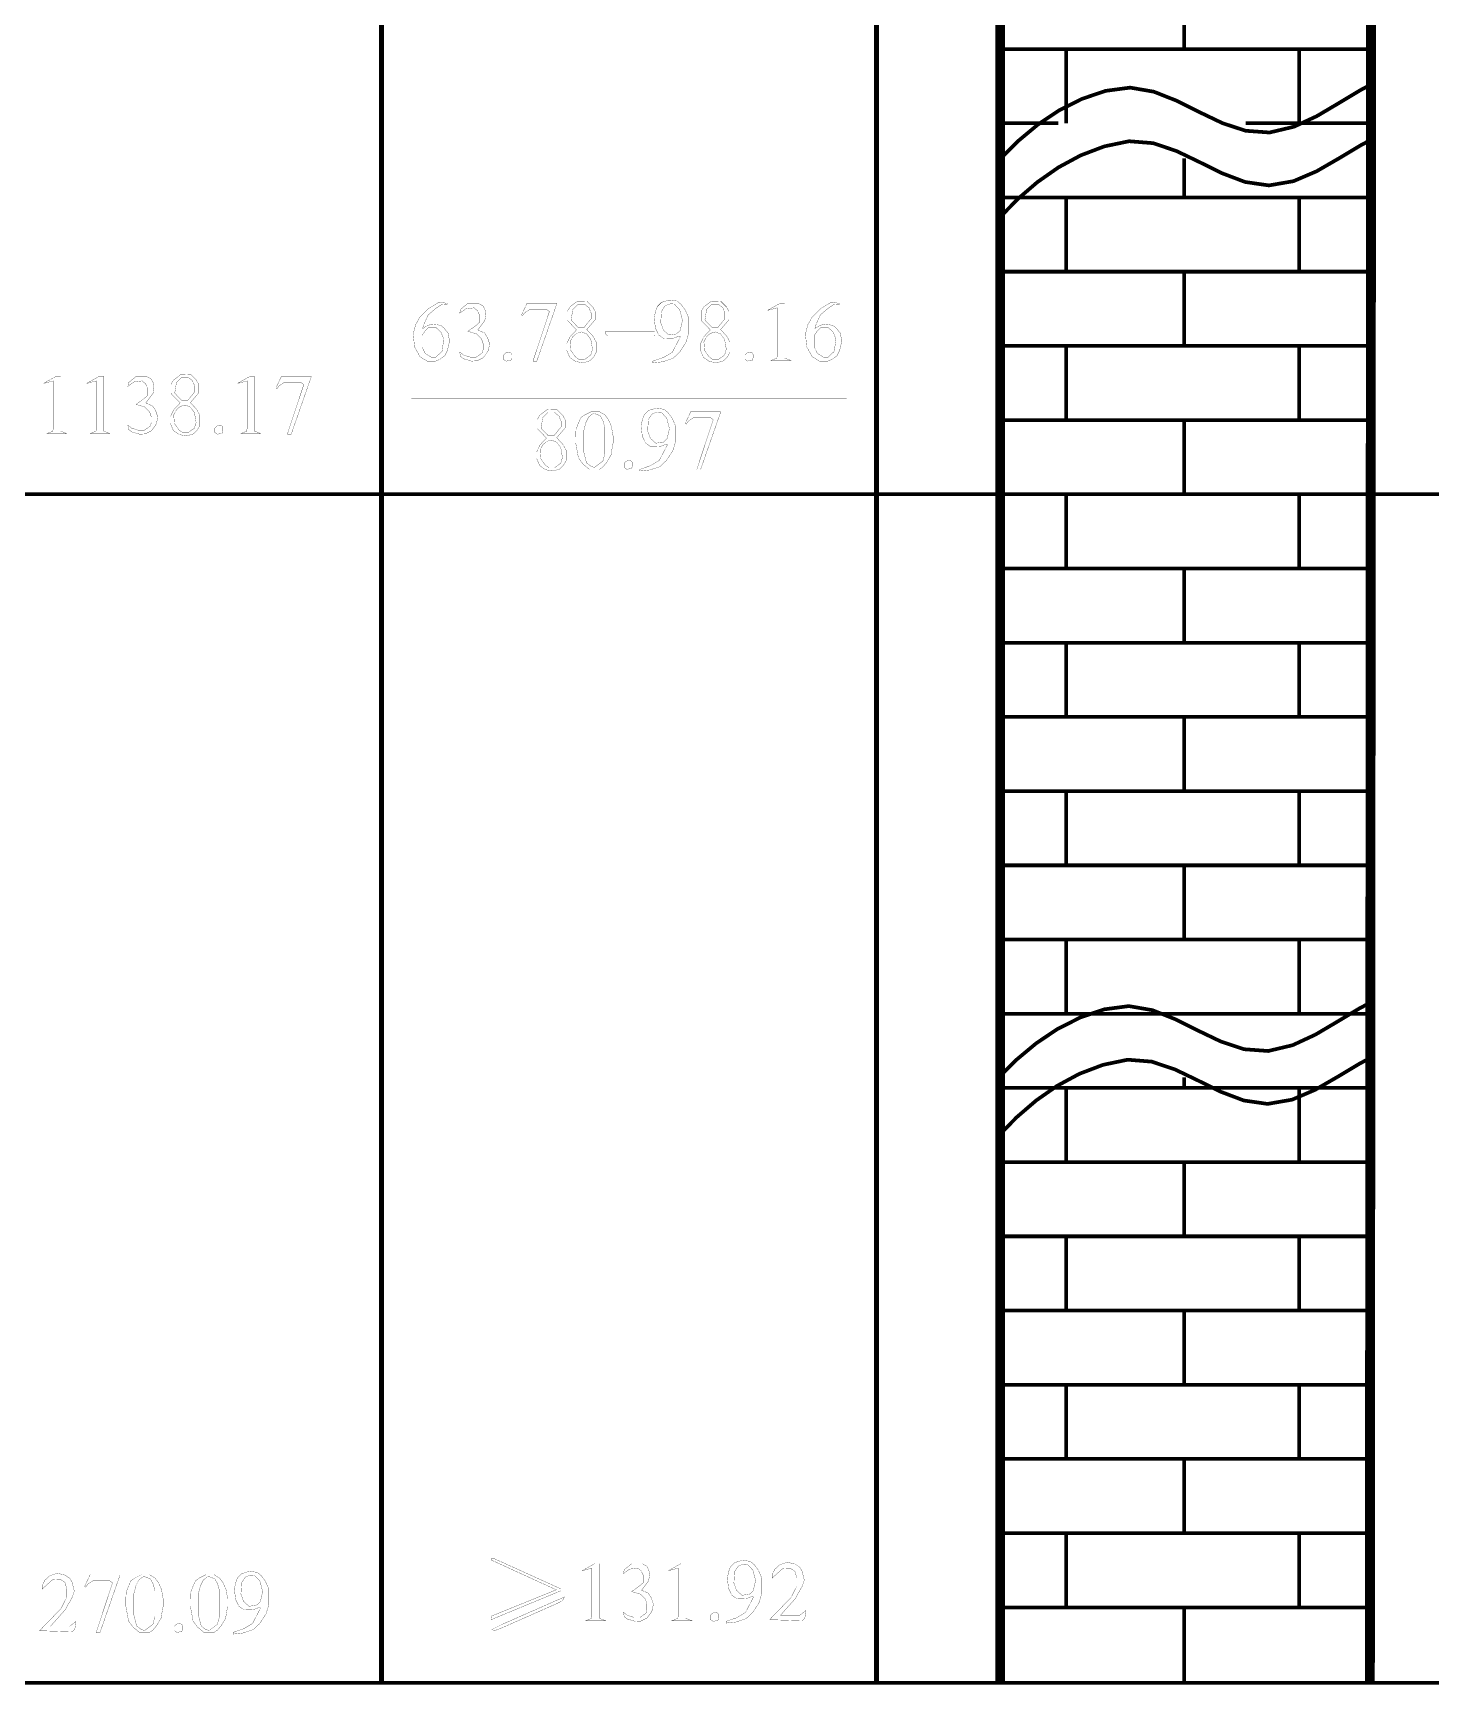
# Model space of a CAD drawing. Extents: x 94 to 452, y -72 to 1042.
# Drawn here: x 152.1 to 208.6, y 10.9 to 77.8 of the extents above; entities that cross this region are included whole.
import ezdxf

# ---------------------------------------------------------------- set-up
doc = ezdxf.new("R2010")
doc.units = 0
doc.header["$MEASUREMENT"] = 0
doc.layers.add('TREE_LAYER', color=7, linetype='Continuous')

msp = doc.modelspace()

# ---------------------------------------------------------------- linework, layer by layer
at = {"layer": 'TREE_LAYER'}
for points, const_width, elevation in [([(166.22612, 93.001716), (166.22612, 11.113007)], 0.2, 81.888709), ([(186.22612, 93.001716), (186.22612, 11.113007)], 0.2, 81.888709), ([(191.22612, 89.746003), (191.22612, 11.113007)], 0.4, 78.632996), ([(206.22879, 89.745992), (206.170999, 11.113007)], 0.4, 78.633006), ([(198.665094, 77.169293), (198.665094, 80.169293)], 0.15, 3), ([(191.177931, 77.169293), (193.895842, 77.169293), (193.895842, 77.169293), (198.665094, 77.169293), (198.665094, 77.169293), (203.318395, 77.169293), (203.318395, 77.169293), (206.19383, 77.169272)], 0.15, 15.015899), ([(193.895842, 74.169293), (193.895842, 77.169293)], 0.15, 3), ([(203.318395, 74.169293), (203.318395, 77.169293)], 0.15, 3), ([(191.22612, 72.725054), (191.957062, 73.454593), (192.752176, 74.116288), (193.607945, 74.68858), (194.520846, 75.149911), (195.48736, 75.478723), (196.482453, 75.611013), (197.43994, 75.444923), (198.369317, 75.077072), (199.286132, 74.617825), (200.205934, 74.177548), (201.14427, 73.866606), (202.116688, 73.795366), (203.102931, 74.029992), (204.024692, 74.456639), (204.911122, 74.980921), (205.798251, 75.513572), (206.218495, 75.737826)], 0.15, 16.46299), ([(191.177931, 74.169293), (193.573008, 74.169293)], 0.15, 2.395077), ([(201.144296, 74.169293), (203.081428, 74.169293)], 0.15, 1.937133), ([(203.081428, 74.169293), (203.318395, 74.169293), (206.191625, 74.169273)], 0.15, 3.110197), ([(191.22612, 70.376695), (191.949455, 71.116425), (192.735728, 71.792563), (193.581502, 72.384649), (194.483343, 72.872224), (195.437814, 73.234829), (196.437331, 73.443255), (197.413033, 73.364656), (198.353858, 73.047237), (199.275911, 72.604337), (200.195299, 72.149295), (201.128127, 71.795449), (202.090502, 71.656137), (203.083261, 71.828184), (204.017483, 72.228286), (204.90886, 72.743912), (205.797346, 73.276744), (206.216851, 73.500936)], 0.15, 16.487546), ([(198.665094, 71.169293), (198.665094, 72.749108)], 0.15, 1.579815), ([(191.177931, 71.169293), (193.895842, 71.169293), (193.895842, 71.169293), (198.665094, 71.169293), (198.665094, 71.169293), (203.318395, 71.169293), (203.318395, 71.169293), (206.19383, 71.169272)], 0.15, 15.015899), ([(193.895842, 68.169293), (193.895842, 71.169293)], 0.15, 3), ([(203.318395, 68.169293), (203.318395, 71.169293)], 0.15, 3), ([(191.177931, 68.169293), (193.895842, 68.169293), (193.895842, 68.169293), (198.665094, 68.169293), (198.665094, 68.169293), (203.318395, 68.169293), (203.318395, 68.169293), (206.191625, 68.169273)], 0.15, 15.013694), ([(198.665094, 65.169293), (198.665094, 68.169293)], 0.15, 3), ([(168.876068, 66.886472), (168.560382, 66.941374), (168.107441, 66.666865), (167.778029, 66.337453), (167.599598, 66.021767), (167.503519, 65.651178), (167.558421, 65.12961), (167.778029, 64.73157), (168.066264, 64.553139), (168.409401, 64.553139), (168.574107, 64.621767), (168.77999, 64.772747), (168.889794, 64.992355), (168.958421, 65.308041), (168.958421, 65.43157), (168.917245, 65.678629), (168.807441, 65.815884), (168.738813, 65.898237), (168.642735, 65.98059), (168.491754, 66.021767), (168.244696, 66.049218), (168.038813, 65.966865), (167.887833, 65.870786), (167.915284, 65.994316), (168.107441, 66.419806), (168.121166, 66.433531), (168.409401, 66.68059), (168.65646, 66.845296), (168.65646, 66.845296), (168.876068, 66.859021), (168.876068, 66.886472), (168.876068, 66.886472)], 0.01, 661), ([(174.53097, 66.9551), (174.132931, 66.968825), (173.844696, 66.749218), (173.734892, 66.570786), (173.734892, 66.200198), (174.10548, 65.815884), (173.844696, 65.541374), (173.707441, 65.253139), (173.707441, 64.992355), (173.83097, 64.704119), (174.064303, 64.539414), (174.366264, 64.484512), (174.640774, 64.566865), (174.791754, 64.717845), (174.901558, 64.910002), (174.901558, 65.321767), (174.764303, 65.568825), (174.517245, 65.82961), (174.860382, 66.227649), (174.860382, 66.557061), (174.764303, 66.735492), (174.53097, 66.968825), (174.53097, 66.9551)], 0.01, 661), ([(178.168225, 66.982551), (177.838813, 67.023727), (177.536852, 66.927649), (177.372147, 66.762943), (177.289794, 66.543335), (177.248617, 66.310002), (177.289794, 65.898237), (177.427049, 65.610002), (177.646656, 65.459021), (178.003519, 65.472747), (178.264303, 65.568825), (178.30548, 65.541374), (177.976068, 64.910002), (177.632931, 64.704119), (177.193715, 64.553139), (177.193715, 64.484512), (177.578029, 64.525688), (177.75646, 64.58059), (178.003519, 64.662943), (178.250578, 64.896276), (178.278029, 64.923727), (178.525088, 65.308041), (178.634892, 65.664904), (178.634892, 66.310002), (178.497637, 66.625688), (178.319205, 66.859021), (178.168225, 66.982551), (178.168225, 66.982551)], 0.01, 661), ([(179.938813, 66.9551), (179.540774, 66.968825), (179.252539, 66.749218), (179.142735, 66.570786), (179.142735, 66.200198), (179.513323, 65.815884), (179.252539, 65.541374), (179.115284, 65.253139), (179.115284, 64.992355), (179.238813, 64.704119), (179.472147, 64.539414), (179.774107, 64.484512), (180.048617, 64.566865), (180.199598, 64.717845), (180.309401, 64.910002), (180.309401, 65.321767), (180.172147, 65.568825), (179.925088, 65.82961), (180.268225, 66.227649), (180.268225, 66.557061), (180.172147, 66.735492), (179.938813, 66.968825), (179.938813, 66.9551)], 0.01, 661), ([(184.729009, 66.886472), (184.413323, 66.941374), (183.960382, 66.666865), (183.63097, 66.337453), (183.452539, 66.021767), (183.35646, 65.651178), (183.411362, 65.12961), (183.63097, 64.73157), (183.919205, 64.553139), (184.262343, 64.553139), (184.427049, 64.621767), (184.632931, 64.772747), (184.742735, 64.992355), (184.811362, 65.308041), (184.811362, 65.43157), (184.770186, 65.678629), (184.660382, 65.815884), (184.591754, 65.898237), (184.495676, 65.98059), (184.344696, 66.021767), (184.097637, 66.049218), (183.891754, 65.966865), (183.740774, 65.870786), (183.768225, 65.994316), (183.960382, 66.419806), (183.974107, 66.433531), (184.262343, 66.68059), (184.509401, 66.845296), (184.509401, 66.845296), (184.729009, 66.859021), (184.729009, 66.886472), (184.729009, 66.886472)], 0.01, 661), ([(170.152539, 66.886472), (169.713323, 66.886472), (169.411362, 66.639414), (169.383911, 66.488433), (169.63097, 66.666865), (169.960382, 66.708041), (170.097637, 66.598237), (170.17999, 66.419806), (170.17999, 66.117845), (170.05646, 66.008041), (169.891754, 65.884512), (169.713323, 65.760982), (170.070186, 65.651178), (170.262343, 65.459021), (170.33097, 65.253139), (170.33097, 65.019806), (170.289794, 64.882551), (170.05646, 64.717845), (169.795676, 64.717845), (169.534892, 64.800198), (169.383911, 64.923727), (169.411362, 64.745296), (169.534892, 64.649218), (169.864303, 64.553139), (170.083911, 64.566865), (170.33097, 64.690394), (170.440774, 64.827649), (170.523127, 64.951178), (170.550578, 65.033531), (170.591754, 65.253139), (170.509401, 65.500198), (170.385872, 65.692355), (170.111362, 65.815884), (170.399598, 66.200198), (170.440774, 66.460982), (170.399598, 66.653139), (170.33097, 66.776668), (170.152539, 66.886472), (170.152539, 66.886472)], 0.01, 661), ([(173.309401, 66.886472), (172.101558, 66.886472), (171.881951, 66.419806), (171.881951, 66.419806), (171.909401, 66.378629), (172.032931, 66.52961), (172.211362, 66.639414), (172.897637, 66.639414), (173.007441, 66.557061), (172.348617, 64.566865), (172.348617, 64.553139), (172.499598, 64.553139), (173.309401, 66.872747), (173.309401, 66.886472), (173.309401, 66.886472)], 0.01, 661), ([(174.160382, 66.845296), (174.174107, 66.859021), (174.421166, 66.859021), (174.613323, 66.708041), (174.627049, 66.653139), (174.695676, 66.502159), (174.695676, 66.268825), (174.407441, 65.911963), (174.174107, 65.911963), (173.885872, 66.213923), (173.9545, 66.639414), (174.160382, 66.845296), (174.160382, 66.845296)], 0.01, 661), ([(177.825088, 66.845296), (177.907441, 66.872747), (178.058421, 66.859021), (178.278029, 66.625688), (178.387833, 66.200198), (178.291754, 65.788433), (178.140774, 65.651178), (177.838813, 65.610002), (177.619205, 65.802159), (177.509401, 66.104119), (177.536852, 66.557061), (177.646656, 66.735492), (177.660382, 66.749218), (177.701558, 66.804119), (177.825088, 66.845296), (177.825088, 66.845296)], 0.01, 661), ([(179.568225, 66.845296), (179.581951, 66.859021), (179.829009, 66.859021), (180.021166, 66.708041), (180.034892, 66.653139), (180.103519, 66.502159), (180.103519, 66.268825), (179.815284, 65.911963), (179.581951, 65.911963), (179.293715, 66.213923), (179.362343, 66.639414), (179.568225, 66.845296), (179.568225, 66.845296)], 0.01, 661), ([(182.519205, 66.886472), (182.327049, 66.886472), (181.832931, 66.611963), (181.860382, 66.611963), (182.217245, 66.708041), (182.217245, 66.460982), (182.217245, 64.772747), (182.203519, 64.676668), (181.970186, 64.58059), (182.766264, 64.58059), (182.560382, 64.662943), (182.519205, 64.676668), (182.519205, 64.759021), (182.519205, 66.886472), (182.519205, 66.886472)], 0.01, 661), ([(168.066264, 65.857061), (168.134892, 65.925688), (168.409401, 65.925688), (168.629009, 65.719806), (168.738813, 65.445296), (168.670186, 64.951178), (168.409401, 64.704119), (168.244696, 64.704119), (167.983911, 64.868825), (167.860382, 65.12961), (167.860382, 65.596276), (167.997637, 65.788433), (168.066264, 65.857061), (168.066264, 65.857061)], 0.01, 661), ([(174.311362, 65.733531), (174.517245, 65.651178), (174.681951, 65.43157), (174.750578, 65.033531), (174.681951, 64.800198), (174.434892, 64.621767), (174.201558, 64.621767), (174.050578, 64.73157), (173.872147, 64.992355), (173.844696, 65.335492), (173.9545, 65.541374), (174.078029, 65.651178), (174.187833, 65.70608), (174.311362, 65.733531)], 0.01, 661), ([(177.262343, 65.760982), (175.285872, 65.760982), (175.285872, 65.651178), (175.368225, 65.568825), (177.234892, 65.568825), (177.262343, 65.610002), (177.262343, 65.760982), (177.262343, 65.760982)], 0.01, 661), ([(179.719205, 65.733531), (179.925088, 65.651178), (180.089794, 65.43157), (180.158421, 65.033531), (180.089794, 64.800198), (179.842735, 64.621767), (179.609401, 64.621767), (179.458421, 64.73157), (179.27999, 64.992355), (179.252539, 65.335492), (179.362343, 65.541374), (179.485872, 65.651178), (179.595676, 65.70608), (179.719205, 65.733531)], 0.01, 661), ([(183.919205, 65.857061), (183.987833, 65.925688), (184.262343, 65.925688), (184.481951, 65.719806), (184.591754, 65.445296), (184.523127, 64.951178), (184.262343, 64.704119), (184.097637, 64.704119), (183.836852, 64.868825), (183.713323, 65.12961), (183.713323, 65.596276), (183.850578, 65.788433), (183.919205, 65.857061), (183.919205, 65.857061)], 0.01, 661), ([(171.45646, 64.882551), (171.346656, 64.923727), (171.236852, 64.882551), (171.1545, 64.800198), (171.1545, 64.621767), (171.264303, 64.553139), (171.45646, 64.594316), (171.483911, 64.690394), (171.483911, 64.704119), (171.483911, 64.813923), (171.45646, 64.882551), (171.45646, 64.882551)], 0.01, 661), ([(181.215284, 64.882551), (181.10548, 64.923727), (180.995676, 64.882551), (180.913323, 64.800198), (180.913323, 64.621767), (181.023127, 64.553139), (181.215284, 64.594316), (181.242735, 64.690394), (181.242735, 64.704119), (181.242735, 64.813923), (181.215284, 64.882551), (181.215284, 64.882551)], 0.01, 661), ([(191.177931, 65.169293), (193.895842, 65.169293), (193.895842, 65.169293), (198.665094, 65.169293), (198.665094, 65.169293), (203.318395, 65.169293), (203.318395, 65.169293), (206.19383, 65.169272)], 0.15, 15.015899), ([(193.895842, 62.169293), (193.895842, 65.169293)], 0.15, 3), ([(203.318395, 62.169293), (203.318395, 65.169293)], 0.15, 3), ([(153.252815, 63.931157), (153.060658, 63.931157), (152.566541, 63.656647), (152.593992, 63.656647), (152.950855, 63.752725), (152.950855, 63.505666), (152.950855, 61.817431), (152.937129, 61.721353), (152.703796, 61.625274), (153.499874, 61.625274), (153.293992, 61.707627), (153.252815, 61.721353), (153.252815, 61.803706), (153.252815, 63.931157), (153.252815, 63.931157)], 0.01, 661), ([(154.995953, 63.931157), (154.803796, 63.931157), (154.309678, 63.656647), (154.337129, 63.656647), (154.693992, 63.752725), (154.693992, 63.505666), (154.693992, 61.817431), (154.680266, 61.721353), (154.446933, 61.625274), (155.243011, 61.625274), (155.037129, 61.707627), (154.995953, 61.721353), (154.995953, 61.803706), (154.995953, 63.931157), (154.995953, 63.931157)], 0.01, 661), ([(156.73909, 63.931157), (156.299874, 63.931157), (155.997913, 63.684098), (155.970462, 63.533117), (156.217521, 63.711549), (156.546933, 63.752725), (156.684188, 63.642921), (156.766541, 63.46449), (156.766541, 63.162529), (156.643011, 63.052725), (156.478305, 62.929196), (156.299874, 62.805666), (156.656737, 62.695863), (156.848894, 62.503706), (156.917521, 62.297823), (156.917521, 62.06449), (156.876345, 61.927235), (156.643011, 61.762529), (156.382227, 61.762529), (156.121443, 61.844882), (155.970462, 61.968412), (155.997913, 61.78998), (156.121443, 61.693902), (156.450855, 61.597823), (156.670462, 61.611549), (156.917521, 61.735078), (157.027325, 61.872333), (157.109678, 61.995863), (157.137129, 62.078215), (157.178305, 62.297823), (157.095953, 62.544882), (156.972423, 62.737039), (156.697913, 62.860568), (156.986149, 63.244882), (157.027325, 63.505666), (156.986149, 63.697823), (156.917521, 63.821353), (156.73909, 63.931157), (156.73909, 63.931157)], 0.01, 661), ([(158.509678, 63.999784), (158.111639, 64.01351), (157.823404, 63.793902), (157.7136, 63.61547), (157.7136, 63.244882), (158.084188, 62.860568), (157.823404, 62.586059), (157.686149, 62.297823), (157.686149, 62.037039), (157.809678, 61.748804), (158.043011, 61.584098), (158.344972, 61.529196), (158.619482, 61.611549), (158.770462, 61.762529), (158.880266, 61.954686), (158.880266, 62.366451), (158.743011, 62.61351), (158.495953, 62.874294), (158.83909, 63.272333), (158.83909, 63.601745), (158.743011, 63.780176), (158.509678, 64.01351), (158.509678, 63.999784)], 0.01, 661), ([(158.13909, 63.88998), (158.152815, 63.903706), (158.399874, 63.903706), (158.592031, 63.752725), (158.605756, 63.697823), (158.674384, 63.546843), (158.674384, 63.31351), (158.386149, 62.956647), (158.152815, 62.956647), (157.86458, 63.258608), (157.933207, 63.684098), (158.13909, 63.88998), (158.13909, 63.88998)], 0.01, 661), ([(161.09007, 63.931157), (160.897913, 63.931157), (160.403796, 63.656647), (160.431247, 63.656647), (160.788109, 63.752725), (160.788109, 63.505666), (160.788109, 61.817431), (160.774384, 61.721353), (160.541051, 61.625274), (161.337129, 61.625274), (161.131247, 61.707627), (161.09007, 61.721353), (161.09007, 61.803706), (161.09007, 63.931157), (161.09007, 63.931157)], 0.01, 661), ([(163.382227, 63.931157), (162.174384, 63.931157), (161.954776, 63.46449), (161.954776, 63.46449), (161.982227, 63.423314), (162.105756, 63.574294), (162.284188, 63.684098), (162.970462, 63.684098), (163.080266, 63.601745), (162.421443, 61.611549), (162.421443, 61.597823), (162.572423, 61.597823), (163.382227, 63.917431), (163.382227, 63.931157), (163.382227, 63.931157)], 0.01, 661), ([(167.421166, 63.060492), (185.017245, 63.060492)], 0.01, 661), ([(158.29007, 62.778215), (158.495953, 62.695863), (158.660658, 62.476255), (158.729286, 62.078215), (158.660658, 61.844882), (158.4136, 61.666451), (158.180266, 61.666451), (158.029286, 61.776255), (157.850855, 62.037039), (157.823404, 62.380176), (157.933207, 62.586059), (158.056737, 62.695863), (158.166541, 62.750764), (158.29007, 62.778215)], 0.01, 661), ([(173.316264, 62.5801), (172.918225, 62.593825), (172.62999, 62.374218), (172.520186, 62.195786), (172.520186, 61.825198), (172.890774, 61.440884), (172.62999, 61.166374), (172.492735, 60.878139), (172.492735, 60.617355), (172.616264, 60.329119), (172.849598, 60.164414), (173.151558, 60.109512), (173.426068, 60.191865), (173.577049, 60.342845), (173.686852, 60.535002), (173.686852, 60.946767), (173.549598, 61.193825), (173.302539, 61.45461), (173.645676, 61.852649), (173.645676, 62.182061), (173.549598, 62.360492), (173.316264, 62.593825), (173.316264, 62.5801)], 0.01, 661), ([(172.945676, 62.470296), (172.959401, 62.484021), (173.20646, 62.484021), (173.398617, 62.333041), (173.412343, 62.278139), (173.48097, 62.127159), (173.48097, 61.893825), (173.192735, 61.536963), (172.959401, 61.536963), (172.671166, 61.838923), (172.739794, 62.264414), (172.945676, 62.470296), (172.945676, 62.470296)], 0.01, 661), ([(175.031951, 62.511472), (174.702539, 62.511472), (174.428029, 62.374218), (174.277049, 62.264414), (174.18097, 62.044806), (174.084892, 61.797747), (174.071166, 61.468335), (174.071166, 61.248727), (174.18097, 60.644806), (174.359401, 60.397747), (174.620186, 60.178139), (175.031951, 60.178139), (175.031951, 60.178139), (175.169205, 60.274218), (175.320186, 60.452649), (175.498617, 60.75461), (175.539794, 61.015394), (175.58097, 61.235002), (175.58097, 61.344806), (175.58097, 61.536963), (175.512343, 61.921276), (175.388813, 62.195786), (175.251558, 62.374218), (175.031951, 62.511472), (175.031951, 62.511472)], 0.01, 661), ([(174.812343, 62.429119), (174.839794, 62.429119), (175.059401, 62.346767), (175.169205, 62.15461), (175.251558, 61.866374), (175.251558, 60.823237), (175.169205, 60.507551), (174.839794, 60.260492), (174.702539, 60.287943), (174.510382, 60.438923), (174.400578, 60.864414), (174.400578, 61.75657), (174.482931, 62.072257), (174.592735, 62.291865), (174.743715, 62.415394), (174.812343, 62.429119), (174.812343, 62.429119)], 0.01, 661), ([(177.639794, 62.607551), (177.310382, 62.648727), (177.008421, 62.552649), (176.843715, 62.387943), (176.761362, 62.168335), (176.720186, 61.935002), (176.761362, 61.523237), (176.898617, 61.235002), (177.118225, 61.084021), (177.475088, 61.097747), (177.735872, 61.193825), (177.777049, 61.166374), (177.447637, 60.535002), (177.1045, 60.329119), (176.665284, 60.178139), (176.665284, 60.109512), (177.049598, 60.150688), (177.228029, 60.20559), (177.475088, 60.287943), (177.722147, 60.521276), (177.749598, 60.548727), (177.996656, 60.933041), (178.10646, 61.289904), (178.10646, 61.935002), (177.969205, 62.250688), (177.790774, 62.484021), (177.639794, 62.607551), (177.639794, 62.607551)], 0.01, 661), ([(177.296656, 62.470296), (177.379009, 62.497747), (177.52999, 62.484021), (177.749598, 62.250688), (177.859401, 61.825198), (177.763323, 61.413433), (177.612343, 61.276178), (177.310382, 61.235002), (177.090774, 61.427159), (176.98097, 61.729119), (177.008421, 62.182061), (177.118225, 62.360492), (177.131951, 62.374218), (177.173127, 62.429119), (177.296656, 62.470296), (177.296656, 62.470296)], 0.01, 661), ([(179.931951, 62.511472), (178.724107, 62.511472), (178.5045, 62.044806), (178.5045, 62.044806), (178.531951, 62.003629), (178.65548, 62.15461), (178.833911, 62.264414), (179.520186, 62.264414), (179.62999, 62.182061), (178.971166, 60.191865), (178.971166, 60.178139), (179.122147, 60.178139), (179.931951, 62.497747), (179.931951, 62.511472), (179.931951, 62.511472)], 0.01, 661), ([(191.177931, 62.169293), (193.895842, 62.169293), (193.895842, 62.169293), (198.665094, 62.169293), (198.665094, 62.169293), (203.318395, 62.169293), (203.318395, 62.169293), (206.191625, 62.169273)], 0.15, 15.013694), ([(198.665094, 59.169293), (198.665094, 62.169293)], 0.15, 3), ([(159.786149, 61.927235), (159.676345, 61.968412), (159.566541, 61.927235), (159.484188, 61.844882), (159.484188, 61.666451), (159.593992, 61.597823), (159.786149, 61.639), (159.8136, 61.735078), (159.8136, 61.748804), (159.8136, 61.858608), (159.786149, 61.927235), (159.786149, 61.927235)], 0.01, 661), ([(173.096656, 61.358531), (173.302539, 61.276178), (173.467245, 61.05657), (173.535872, 60.658531), (173.467245, 60.425198), (173.220186, 60.246767), (172.986852, 60.246767), (172.835872, 60.35657), (172.657441, 60.617355), (172.62999, 60.960492), (172.739794, 61.166374), (172.863323, 61.276178), (172.973127, 61.33108), (173.096656, 61.358531)], 0.01, 661), ([(176.335872, 60.507551), (176.226068, 60.548727), (176.116264, 60.507551), (176.033911, 60.425198), (176.033911, 60.246767), (176.143715, 60.178139), (176.335872, 60.219316), (176.363323, 60.315394), (176.363323, 60.329119), (176.363323, 60.438923), (176.335872, 60.507551), (176.335872, 60.507551)], 0.01, 661), ([(126.22612, 59.169293), (193.895842, 59.169293), (193.895842, 59.169293), (198.665094, 59.169293), (198.665094, 59.169293), (203.318395, 59.169293), (203.318395, 59.169293), (449.22612, 59.167487)], 0.15, 323), ([(193.895842, 56.169293), (193.895842, 59.169293)], 0.15, 3), ([(203.318395, 56.169293), (203.318395, 59.169293)], 0.15, 3), ([(191.177931, 56.169293), (193.895842, 56.169293), (193.895842, 56.169293), (198.665094, 56.169293), (198.665094, 56.169293), (203.318395, 56.169293), (203.318395, 56.169293), (206.191625, 56.169273)], 0.15, 15.013694), ([(198.665094, 53.169293), (198.665094, 56.169293)], 0.15, 3), ([(191.177931, 53.169293), (193.895842, 53.169293), (193.895842, 53.169293), (198.665094, 53.169293), (198.665094, 53.169293), (203.318395, 53.169293), (203.318395, 53.169293), (206.19383, 53.169272)], 0.15, 15.015899), ([(193.895842, 50.169293), (193.895842, 53.169293)], 0.15, 3), ([(203.318395, 50.169293), (203.318395, 53.169293)], 0.15, 3), ([(191.177931, 50.169293), (193.895842, 50.169293), (193.895842, 50.169293), (198.665094, 50.169293), (198.665094, 50.169293), (203.318395, 50.169293), (203.318395, 50.169293), (206.191625, 50.169273)], 0.15, 15.013694), ([(198.665094, 47.169293), (198.665094, 50.169293)], 0.15, 3), ([(191.177931, 47.169293), (193.895842, 47.169293), (193.895842, 47.169293), (198.665094, 47.169293), (198.665094, 47.169293), (203.318395, 47.169293), (203.318395, 47.169293), (206.19383, 47.169272)], 0.15, 15.015899), ([(193.895842, 44.169293), (193.895842, 47.169293)], 0.15, 3), ([(203.318395, 44.169293), (203.318395, 47.169293)], 0.15, 3), ([(191.177931, 44.169293), (193.895842, 44.169293), (193.895842, 44.169293), (198.665094, 44.169293), (198.665094, 44.169293), (203.318395, 44.169293), (203.318395, 44.169293), (206.191625, 44.169273)], 0.15, 15.013694), ([(198.665094, 41.169293), (198.665094, 44.169293)], 0.15, 3), ([(191.177931, 41.169293), (193.895842, 41.169293), (193.895842, 41.169293), (198.665094, 41.169293), (198.665094, 41.169293), (203.318395, 41.169293), (203.318395, 41.169293), (206.19383, 41.169272)], 0.15, 15.015899), ([(193.895842, 38.169293), (193.895842, 41.169293)], 0.15, 3), ([(203.318395, 38.169293), (203.318395, 41.169293)], 0.15, 3), ([(191.170972, 35.591914), (191.901913, 36.321453), (192.697028, 36.983148), (193.552796, 37.55544), (194.465697, 38.016771), (195.432212, 38.345583), (196.427305, 38.477873), (197.384791, 38.311783), (198.314168, 37.943932), (199.230984, 37.484685), (200.150786, 37.044408), (201.089122, 36.733466), (202.06154, 36.662226), (203.047783, 36.896852), (203.969544, 37.323499), (204.855974, 37.847781), (205.743103, 38.380432), (206.163347, 38.604686)], 0.15, 16.46299), ([(191.177931, 38.169293), (193.895842, 38.169293), (193.895842, 38.169293), (198.665094, 38.169293), (198.665094, 38.169293), (203.318395, 38.169293), (203.318395, 38.169293), (206.191625, 38.169273)], 0.15, 15.013694), ([(191.170972, 33.243555), (191.894307, 33.983285), (192.680579, 34.659423), (193.526354, 35.251509), (194.428195, 35.739084), (195.382666, 36.101689), (196.382183, 36.310115), (197.357885, 36.231516), (198.29871, 35.914097), (199.220763, 35.471197), (200.140151, 35.016155), (201.072979, 34.662309), (202.035354, 34.522997), (203.028113, 34.695044), (203.962334, 35.095146), (204.853712, 35.610772), (205.742198, 36.143604), (206.161703, 36.367796)], 0.15, 16.487546), ([(198.665094, 35.169293), (198.665094, 35.601582)], 0.15, 0.432289), ([(191.177931, 35.169293), (193.895842, 35.169293), (193.895842, 35.169293), (198.665094, 35.169293), (198.665094, 35.169293), (203.318395, 35.169293), (203.318395, 35.169293), (206.19383, 35.169272)], 0.15, 15.015899), ([(193.895842, 32.169293), (193.895842, 35.169293)], 0.15, 3), ([(203.318395, 32.169293), (203.318395, 35.169293)], 0.15, 3), ([(191.177931, 32.169293), (193.895842, 32.169293), (193.895842, 32.169293), (198.665094, 32.169293), (198.665094, 32.169293), (203.318395, 32.169293), (203.318395, 32.169293), (206.191625, 32.169273)], 0.15, 15.013694), ([(198.665094, 29.169293), (198.665094, 32.169293)], 0.15, 3), ([(191.177931, 29.169293), (193.895842, 29.169293), (193.895842, 29.169293), (198.665094, 29.169293), (198.665094, 29.169293), (203.318395, 29.169293), (203.318395, 29.169293), (206.19383, 29.169272)], 0.15, 15.015899), ([(193.895842, 26.169293), (193.895842, 29.169293)], 0.15, 3), ([(203.318395, 26.169293), (203.318395, 29.169293)], 0.15, 3), ([(191.177931, 26.169293), (193.895842, 26.169293), (193.895842, 26.169293), (198.665094, 26.169293), (198.665094, 26.169293), (203.318395, 26.169293), (203.318395, 26.169293), (206.191625, 26.169273)], 0.15, 15.013694), ([(198.665094, 23.169293), (198.665094, 26.169293)], 0.15, 3), ([(191.177931, 23.169293), (193.895842, 23.169293), (193.895842, 23.169293), (198.665094, 23.169293), (198.665094, 23.169293), (203.318395, 23.169293), (203.318395, 23.169293), (206.19383, 23.169272)], 0.15, 15.015899), ([(193.895842, 20.169293), (193.895842, 23.169293)], 0.15, 3), ([(203.318395, 20.169293), (203.318395, 23.169293)], 0.15, 3), ([(191.177931, 20.169293), (193.895842, 20.169293), (193.895842, 20.169293), (198.665094, 20.169293), (198.665094, 20.169293), (203.318395, 20.169293), (203.318395, 20.169293), (206.191625, 20.169273)], 0.15, 15.013694), ([(198.665094, 17.169293), (198.665094, 20.169293)], 0.15, 3), ([(191.177931, 17.169293), (193.895842, 17.169293), (193.895842, 17.169293), (198.665094, 17.169293), (198.665094, 17.169293), (203.318395, 17.169293), (203.318395, 17.169293), (206.19383, 17.169272)], 0.15, 15.015899), ([(193.895842, 14.169293), (193.895842, 17.169293)], 0.15, 3), ([(203.318395, 14.169293), (203.318395, 17.169293)], 0.15, 3), ([(170.802424, 16.127457), (170.651444, 16.127457), (170.651444, 16.086281), (173.286738, 14.878438), (170.678895, 13.821575), (170.651444, 13.670595), (173.465169, 14.837261), (173.465169, 14.919614), (170.802424, 16.127457), (170.802424, 16.127457)], 0.01, 661), ([(181.123993, 16.031379), (180.794581, 16.072555), (180.49262, 15.976477), (180.327914, 15.811771), (180.245561, 15.592163), (180.204385, 15.35883), (180.245561, 14.947065), (180.382816, 14.65883), (180.602424, 14.507849), (180.959287, 14.521575), (181.220071, 14.617653), (181.261248, 14.590202), (180.931836, 13.95883), (180.588699, 13.752947), (180.149483, 13.601967), (180.149483, 13.53334), (180.533797, 13.574516), (180.712228, 13.629418), (180.959287, 13.711771), (181.206346, 13.945104), (181.233797, 13.972555), (181.480855, 14.356869), (181.590659, 14.713732), (181.590659, 15.35883), (181.453405, 15.674516), (181.274973, 15.907849), (181.123993, 16.031379), (181.123993, 16.031379)], 0.01, 661), ([(153.402595, 15.489518), (153.100634, 15.54442), (152.812399, 15.448342), (152.620242, 15.269911), (152.510438, 15.064028), (152.510438, 14.913048), (152.922203, 15.283636), (153.251615, 15.297362), (153.430046, 15.173832), (153.498674, 14.913048), (153.498674, 14.569911), (153.26534, 14.116969), (152.400634, 13.224813), (153.718281, 13.183636), (153.828085, 13.29344), (153.869262, 13.595401), (153.622203, 13.403244), (152.922203, 13.403244), (152.83985, 13.403244), (153.430046, 14.062067), (153.718281, 14.569911), (153.759458, 14.69344), (153.800634, 14.816969), (153.800634, 14.84442), (153.773183, 14.954224), (153.732007, 15.132656), (153.718281, 15.187558), (153.622203, 15.338538), (153.608478, 15.352264), (153.402595, 15.489518), (153.402595, 15.489518)], 0.01, 661), ([(155.653576, 15.489518), (154.445732, 15.489518), (154.226125, 15.022852), (154.226125, 15.022852), (154.253576, 14.981675), (154.377105, 15.132656), (154.555536, 15.24246), (155.241811, 15.24246), (155.351615, 15.160107), (154.692791, 13.169911), (154.692791, 13.156185), (154.843772, 13.156185), (155.653576, 15.475793), (155.653576, 15.489518), (155.653576, 15.489518)], 0.01, 661), ([(156.847693, 15.489518), (156.518281, 15.489518), (156.243772, 15.352264), (156.092791, 15.24246), (155.996713, 15.022852), (155.900634, 14.775793), (155.886909, 14.446381), (155.886909, 14.226773), (155.996713, 13.622852), (156.175144, 13.375793), (156.435929, 13.156185), (156.847693, 13.156185), (156.847693, 13.156185), (156.984948, 13.252264), (157.135929, 13.430695), (157.31436, 13.732656), (157.355536, 13.99344), (157.396713, 14.213048), (157.396713, 14.322852), (157.396713, 14.515009), (157.328085, 14.899322), (157.204556, 15.173832), (157.067301, 15.352264), (156.847693, 15.489518), (156.847693, 15.489518)], 0.01, 661), ([(156.628085, 15.407166), (156.655536, 15.407166), (156.875144, 15.324813), (156.984948, 15.132656), (157.067301, 14.84442), (157.067301, 13.801283), (156.984948, 13.485597), (156.655536, 13.238538), (156.518281, 13.265989), (156.326125, 13.416969), (156.216321, 13.84246), (156.216321, 14.734616), (156.298674, 15.050303), (156.408478, 15.269911), (156.559458, 15.39344), (156.628085, 15.407166), (156.628085, 15.407166)], 0.01, 661), ([(159.455536, 15.489518), (159.126125, 15.489518), (158.851615, 15.352264), (158.700634, 15.24246), (158.604556, 15.022852), (158.508478, 14.775793), (158.494752, 14.446381), (158.494752, 14.226773), (158.604556, 13.622852), (158.782987, 13.375793), (159.043772, 13.156185), (159.455536, 13.156185), (159.455536, 13.156185), (159.592791, 13.252264), (159.743772, 13.430695), (159.922203, 13.732656), (159.96338, 13.99344), (160.004556, 14.213048), (160.004556, 14.322852), (160.004556, 14.515009), (159.935929, 14.899322), (159.812399, 15.173832), (159.675144, 15.352264), (159.455536, 15.489518), (159.455536, 15.489518)], 0.01, 661), ([(159.235929, 15.407166), (159.26338, 15.407166), (159.482987, 15.324813), (159.592791, 15.132656), (159.675144, 14.84442), (159.675144, 13.801283), (159.592791, 13.485597), (159.26338, 13.238538), (159.126125, 13.265989), (158.933968, 13.416969), (158.824164, 13.84246), (158.824164, 14.734616), (158.906517, 15.050303), (159.016321, 15.269911), (159.167301, 15.39344), (159.235929, 15.407166), (159.235929, 15.407166)], 0.01, 661), ([(161.198674, 15.585597), (160.869262, 15.626773), (160.567301, 15.530695), (160.402595, 15.365989), (160.320242, 15.146381), (160.279066, 14.913048), (160.320242, 14.501283), (160.457497, 14.213048), (160.677105, 14.062067), (161.033968, 14.075793), (161.294752, 14.171871), (161.335929, 14.14442), (161.006517, 13.513048), (160.66338, 13.307166), (160.224164, 13.156185), (160.224164, 13.087558), (160.608478, 13.128734), (160.786909, 13.183636), (161.033968, 13.265989), (161.281027, 13.499322), (161.308478, 13.526773), (161.555536, 13.911087), (161.66534, 14.26795), (161.66534, 14.913048), (161.528085, 15.228734), (161.349654, 15.462067), (161.198674, 15.585597), (161.198674, 15.585597)], 0.01, 661), ([(160.855536, 15.448342), (160.937889, 15.475793), (161.08887, 15.462067), (161.308478, 15.228734), (161.418281, 14.803244), (161.322203, 14.391479), (161.171223, 14.254224), (160.869262, 14.213048), (160.649654, 14.405205), (160.53985, 14.707166), (160.567301, 15.160107), (160.677105, 15.338538), (160.690831, 15.352264), (160.732007, 15.407166), (160.855536, 15.448342), (160.855536, 15.448342)], 0.01, 661), ([(175.029875, 15.9353), (174.837718, 15.9353), (174.343601, 15.660791), (174.371052, 15.660791), (174.727914, 15.756869), (174.727914, 15.50981), (174.727914, 13.821575), (174.714189, 13.725496), (174.480855, 13.629418), (175.276934, 13.629418), (175.071052, 13.711771), (175.029875, 13.725496), (175.029875, 13.807849), (175.029875, 15.9353), (175.029875, 15.9353)], 0.01, 661), ([(176.773012, 15.9353), (176.333797, 15.9353), (176.031836, 15.688242), (176.004385, 15.537261), (176.251444, 15.715693), (176.580855, 15.756869), (176.71811, 15.647065), (176.800463, 15.468634), (176.800463, 15.166673), (176.676934, 15.056869), (176.512228, 14.93334), (176.333797, 14.80981), (176.690659, 14.700006), (176.882816, 14.507849), (176.951444, 14.301967), (176.951444, 14.068634), (176.910267, 13.931379), (176.676934, 13.766673), (176.41615, 13.766673), (176.155365, 13.849026), (176.004385, 13.972555), (176.031836, 13.794124), (176.155365, 13.698045), (176.484777, 13.601967), (176.704385, 13.615693), (176.951444, 13.739222), (177.061248, 13.876477), (177.143601, 14.000006), (177.171052, 14.082359), (177.212228, 14.301967), (177.129875, 14.549026), (177.006346, 14.741183), (176.731836, 14.864712), (177.020071, 15.249026), (177.061248, 15.50981), (177.020071, 15.701967), (176.951444, 15.825496), (176.773012, 15.9353), (176.773012, 15.9353)], 0.01, 661), ([(178.51615, 15.9353), (178.323993, 15.9353), (177.829875, 15.660791), (177.857326, 15.660791), (178.214189, 15.756869), (178.214189, 15.50981), (178.214189, 13.821575), (178.200463, 13.725496), (177.96713, 13.629418), (178.763208, 13.629418), (178.557326, 13.711771), (178.51615, 13.725496), (178.51615, 13.807849), (178.51615, 15.9353), (178.51615, 15.9353)], 0.01, 661), ([(180.780855, 15.894124), (180.863208, 15.921575), (181.014189, 15.907849), (181.233797, 15.674516), (181.343601, 15.249026), (181.247522, 14.837261), (181.096542, 14.700006), (180.794581, 14.65883), (180.574973, 14.850987), (180.465169, 15.152947), (180.49262, 15.605889), (180.602424, 15.78432), (180.61615, 15.798045), (180.657326, 15.852947), (180.780855, 15.894124), (180.780855, 15.894124)], 0.01, 661), ([(182.908306, 15.9353), (182.606346, 15.990202), (182.31811, 15.894124), (182.125954, 15.715693), (182.01615, 15.50981), (182.01615, 15.35883), (182.427914, 15.729418), (182.757326, 15.743144), (182.935757, 15.619614), (183.004385, 15.35883), (183.004385, 15.015693), (182.771052, 14.562751), (181.906346, 13.670595), (183.223993, 13.629418), (183.333797, 13.739222), (183.374973, 14.041183), (183.127914, 13.849026), (182.427914, 13.849026), (182.345561, 13.849026), (182.935757, 14.507849), (183.223993, 15.015693), (183.265169, 15.139222), (183.306346, 15.262751), (183.306346, 15.290202), (183.278895, 15.400006), (183.237718, 15.578438), (183.223993, 15.63334), (183.127914, 15.78432), (183.114189, 15.798045), (182.908306, 15.9353), (182.908306, 15.9353)], 0.01, 661), ([(173.61615, 14.590202), (171.090659, 13.478438), (170.678895, 13.272555), (170.788699, 13.231379), (170.802424, 13.231379), (171.090659, 13.341183), (173.327914, 14.329418), (173.533797, 14.439222), (173.61615, 14.590202), (173.61615, 14.590202)], 0.01, 661), ([(191.177931, 14.169293), (193.895842, 14.169293), (193.895842, 14.169293), (198.665094, 14.169293), (198.665094, 14.169293), (203.318395, 14.169293), (203.318395, 14.169293), (206.191625, 14.169273)], 0.15, 15.013694), ([(198.665094, 11.169293), (198.665094, 14.169293)], 0.15, 3), ([(158.151615, 13.485597), (158.041811, 13.526773), (157.932007, 13.485597), (157.849654, 13.403244), (157.849654, 13.224813), (157.959458, 13.156185), (158.151615, 13.197362), (158.179066, 13.29344), (158.179066, 13.307166), (158.179066, 13.416969), (158.151615, 13.485597), (158.151615, 13.485597)], 0.01, 661), ([(179.820071, 13.931379), (179.710267, 13.972555), (179.600463, 13.931379), (179.51811, 13.849026), (179.51811, 13.670595), (179.627914, 13.601967), (179.820071, 13.643144), (179.847522, 13.739222), (179.847522, 13.752947), (179.847522, 13.862751), (179.820071, 13.931379), (179.820071, 13.931379)], 0.01, 661), ([(449.22612, 11.113007), (409.22612, 11.113007), (106.22612, 11.113007), (96.22612, 11.113007)], 0.15, 353)]:
    msp.add_lwpolyline(points, dxfattribs=dict(at, const_width=const_width, elevation=elevation))

doc.saveas('drawing.dxf')
